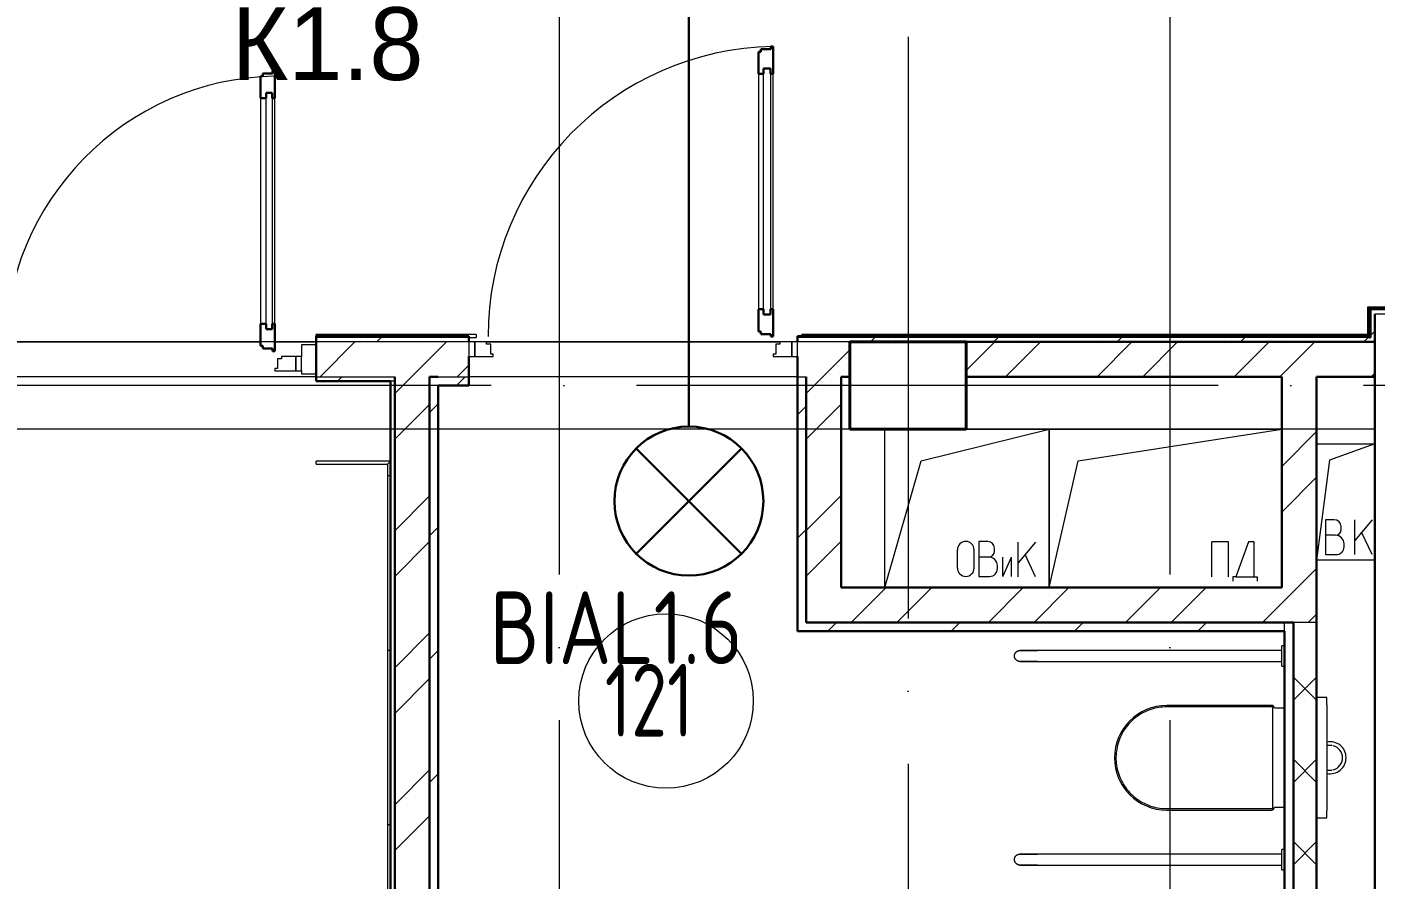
# Model space of a CAD drawing. Header units: millimetres. Extents: x -421858 to 614926, y -468665 to 141641.
# Drawn here: x -19687 to -15052, y -15689 to -12759 of the extents above; entities that cross this region are included whole.
import ezdxf
from ezdxf.enums import TextEntityAlignment as Align

# ---------------------------------------------------------------- set-up
doc = ezdxf.new("R2010")
doc.units = ezdxf.units.MM
doc.set_wipeout_variables(frame=1)
doc.linetypes.add('ADSK_Линия сетки', pattern=[25, 20, -2.5, 0, -2.5])
doc.linetypes.add('ADSK_Сверху', pattern=[450, 300, -150])
for name, color, linetype, lineweight in [('RC-Оповещение_световое', 7, 'Continuous', 30), ('Витраж', 7, 'Continuous', 9), ('Двери', 252, 'Continuous', 9), ('Линии', 252, 'Continuous', 9), ('лс', 5, 'Continuous', 30), ('Марки помещений', 252, 'Continuous', 20), ('Несущие колонны', 252, 'Continuous', 18), ('Обобщенные модели', 252, 'Continuous', 18), ('Ограждение', 252, 'Continuous', 9), ('Оси', 252, 'Continuous', 9), ('Перекрытие', 252, 'Continuous', 18), ('Сантехника', 252, 'Continuous', 9), ('Стены внутренние', 7, 'Continuous', 18), ('Стены наружные', 7, 'Continuous', 18), ('Стены штриховка', 252, 'Continuous', 9)]:
    doc.layers.add(name, color=color, linetype=linetype, lineweight=lineweight)
doc.layers.add('RC-Позиционные_обозначения', color=7, linetype='Continuous')
doc.layers.add('RC-Таблицы', color=7, linetype='Continuous')
doc.layers.add('Двери открывание', color=7, linetype='Continuous', lineweight=9, true_color=0xc0c0c0)
doc.styles.add('GOST Common_3', font='', dxfattribs={"height": 3.5})
doc.styles.add('Mipgost_5', font='', dxfattribs={"height": 250})
doc.styles.add('RubezhCAD', font='', dxfattribs={"oblique": 10})
doc.styles.get("Standard").update_dxf_attribs({"font": ''})
doc.styles.get('GOST Common_3').set_extended_font_data('GOST 2.304 type A')
doc.styles.get('Mipgost_5').set_extended_font_data('Mipgost')
doc.styles.get('RubezhCAD').set_extended_font_data('GOST type A')
doc.styles.get('Standard').set_extended_font_data('GOST type B')
pattern_1 = [(0, (-32121.8, 98), (0, 600), []), (90, (-32121.8, 98), (-600, 4e-14), [])]

# ---------------------------------------------------------------- blocks, each defined once
blk = doc.blocks.new('1 этаж')
at = {"layer": 'Ограждение', "true_color": 0x636466}
h = blk.add_hatch(dxfattribs=at)
h.set_pattern_fill('FP_25', color=251, style=0, pattern_type=2)
h.set_pattern_definition(pattern_1)
h.paths.add_polyline_path([(-15072.8, -13726.7), (-13042.8, -13726.7), (-13042.8, -13721.7), (-15077.8, -13721.7)])
h = blk.add_hatch(dxfattribs=at)
h.set_pattern_fill('FP_25', color=251, style=0, pattern_type=2)
h.set_pattern_definition(pattern_1)
h.paths.add_polyline_path([(-18142.8, -13826.7), (-18142.8, -13816.7), (-18692.8, -13816.7), (-18692.8, -13821.7), (-18167.8, -13821.7), (-18167.8, -13826.7)])
h = blk.add_hatch(dxfattribs=at)
h.set_pattern_fill('FP_25', color=251, style=0, pattern_type=2)
h.set_pattern_definition(pattern_1)
h.paths.add_polyline_path([(-15072.8, -13821.7), (-15077.8, -13816.7), (-17022.8, -13816.7), (-17022.8, -13821.7), (-15074.5, -13821.7)])
h = blk.add_hatch(dxfattribs=at)
h.set_pattern_fill('FP_25', color=251, style=0, pattern_type=2)
h.set_pattern_definition(pattern_1)
h.paths.add_polyline_path([(-18447.8, -17461.7), (-18437.8, -17451.7), (-18437.8, -14251.7), (-18447.8, -14261.7), (-18447.8, -17354.4)])
at = {"color": 251, "lineweight": 18, "true_color": 0x636466}
for p, q in [((-16737.8, -14686.7), (-16737.8, -14141.7)), ((-16612.8, -14250.9), (-16172.8, -14141.7)), ((-16457.8, -14141.7), (-16172.8, -14141.7)), ((-16172.8, -14141.7), (-16172.8, -14686.7)), ((-16172.8, -14686.7), (-16172.8, -14141.7)), ((-16172.8, -14141.7), (-15372.8, -14141.7)), ((-16072.8, -14250.9), (-15372.8, -14141.7)), ((-15252.8, -14191.7), (-15052.8, -14191.7)), ((-15052.8, -14191.7), (-15208.4, -14248.3)), ((-16737.8, -14686.7), (-16612.8, -14250.9)), ((-16172.8, -14686.7), (-16072.8, -14250.9)), ((-15208.4, -14248.3), (-15252.8, -14591.7)), ((-15191.9, -14453.2), (-15221.9, -14453.2)), ((-15221.9, -14453.2), (-15221.9, -14573.2)), ((-15061.9, -14453.2), (-15121.9, -14524.7)), ((-15121.9, -14573.2), (-15121.9, -14453.2)), ((-15188.5, -14506.5), (-15221.9, -14506.5)), ((-15168.5, -14486.5), (-15168.5, -14476.5)), ((-15061.9, -14573.2), (-15097.9, -14496)), ((-16383.7, -14528.1), (-16413.7, -14528.1)), ((-16413.7, -14528.1), (-16413.7, -14648.1)), ((-16360.3, -14561.4), (-16360.3, -14551.4)), ((-16219.5, -14530.1), (-16279.5, -14601.6)), ((-16279.5, -14650.1), (-16279.5, -14530.1)), ((-15556.1, -14529.1), (-15613.5, -14529.1)), ((-15613.5, -14649.1), (-15613.5, -14529.1)), ((-15556.1, -14649.1), (-15556.1, -14529.1)), ((-15487.2, -14529.1), (-15530.9, -14649.1)), ((-15467.6, -14529.1), (-15487.2, -14529.1)), ((-15467.6, -14649.1), (-15467.6, -14529.1)), ((-15158.5, -14546.5), (-15158.5, -14536.5)), ((-16487.9, -14619.4), (-16487.9, -14556.7)), ((-16430.5, -14619.4), (-16430.5, -14556.7)), ((-16380.3, -14581.4), (-16413.7, -14581.4)), ((-16331.2, -14648.1), (-16302.5, -14581.4)), ((-16331.2, -14648.1), (-16331.2, -14581.4)), ((-16302.5, -14648.1), (-16302.5, -14581.4)), ((-16219.5, -14650.1), (-16255.5, -14573)), ((-15052.8, -14591.7), (-15252.8, -14591.7)), ((-15221.9, -14573.2), (-15185.2, -14573.2)), ((-16350.3, -14621.4), (-16350.3, -14611.4)), ((-16413.7, -14648.1), (-16377, -14648.1)), ((-15540.9, -14649.1), (-15540.9, -14664.1)), ((-15530.9, -14649.1), (-15540.9, -14649.1)), ((-15530.9, -14649.1), (-15467.6, -14649.1)), ((-15467.6, -14649.1), (-15457.6, -14649.1)), ((-15457.6, -14649.1), (-15457.6, -14664.1))]:
    blk.add_line(p, q, dxfattribs=at)
for centre, radius, start, end in [((-15191.9, -14476.5), 23.3, 0, 90), ((-15188.5, -14486.5), 20, 270, 0), ((-15188.5, -14536.5), 30, 0, 90), ((-16459.2, -14556.7), 28.7, 0, 180), ((-16383.7, -14551.4), 23.3, 0, 90), ((-15185.2, -14546.5), 26.7, 270, 0), ((-16380.3, -14561.4), 20, 270, 0), ((-16380.3, -14611.4), 30, 0, 90), ((-16459.2, -14619.4), 28.7, 180, 0), ((-16377, -14621.4), 26.7, 270, 0)]:
    blk.add_arc(centre, radius, start, end, dxfattribs=at)
at = {"layer": 'Витраж', "color": 251, "lineweight": 18, "true_color": 0x636466}
for p, q in [((-18692.8, -13851.7), (-18742.8, -13851.7)), ((-18742.8, -13851.7), (-18742.8, -13891.7)), ((-18692.8, -13951.7), (-18692.8, -13851.7)), ((-18742.8, -13941.7), (-18742.8, -13951.7)), ((-18742.8, -13951.7), (-18692.8, -13951.7))]:
    blk.add_line(p, q, dxfattribs=at)
at = {"layer": 'Двери', "color": 251, "lineweight": 30, "true_color": 0x636466}
for p, q in [((-17129.8, -12834.7), (-17163.8, -12834.7)), ((-17163.8, -12834.7), (-17163.8, -12843.7)), ((-17121.8, -12825.7), (-17129.8, -12825.7)), ((-17129.8, -12825.7), (-17129.8, -12834.7)), ((-17121.8, -12919.7), (-17121.8, -12825.7)), ((-17163.8, -12843.7), (-17171.8, -12843.7)), ((-17171.8, -12843.7), (-17171.8, -12919.7)), ((-18876.8, -12927.7), (-18884.8, -12927.7)), ((-18884.8, -12927.7), (-18884.8, -13003.7)), ((-18842.8, -12918.7), (-18876.8, -12918.7)), ((-18876.8, -12918.7), (-18876.8, -12927.7)), ((-18834.8, -12909.7), (-18842.8, -12909.7)), ((-18842.8, -12909.7), (-18842.8, -12918.7)), ((-18834.8, -13003.7), (-18834.8, -12909.7)), ((-17171.8, -12919.7), (-17154.8, -12919.7)), ((-17154.8, -12919.7), (-17154.8, -12901.7)), ((-17154.8, -12901.7), (-17130.8, -12901.7)), ((-17130.8, -12901.7), (-17130.8, -12919.7)), ((-17130.8, -12919.7), (-17121.8, -12919.7)), ((-18884.8, -13003.7), (-18864.8, -13003.7)), ((-18864.8, -13003.7), (-18864.8, -12985.7)), ((-18864.8, -12985.7), (-18843.8, -12985.7)), ((-18843.8, -12985.7), (-18843.8, -13003.7)), ((-18843.8, -13003.7), (-18834.8, -13003.7)), ((-17171.8, -13729.7), (-17171.8, -13805.7)), ((-17171.8, -13729.7), (-17154.8, -13729.7)), ((-17154.8, -13729.7), (-17154.8, -13747.7)), ((-17154.8, -13747.7), (-17130.8, -13747.7)), ((-17130.8, -13729.7), (-17121.8, -13729.7)), ((-17130.8, -13747.7), (-17130.8, -13729.7)), ((-17121.8, -13823.7), (-17121.8, -13729.7)), ((-18884.8, -13779.7), (-18884.8, -13855.7)), ((-18884.8, -13779.7), (-18864.8, -13779.7)), ((-18864.8, -13779.7), (-18864.8, -13797.7)), ((-18864.8, -13797.7), (-18843.8, -13797.7)), ((-18843.8, -13779.7), (-18834.8, -13779.7)), ((-18843.8, -13797.7), (-18843.8, -13779.7)), ((-18834.8, -13873.7), (-18834.8, -13779.7)), ((-17171.8, -13805.7), (-17163.8, -13805.7)), ((-17163.8, -13805.7), (-17163.8, -13814.7)), ((-18884.8, -13855.7), (-18876.8, -13855.7)), ((-18876.8, -13855.7), (-18876.8, -13864.7)), ((-17163.8, -13814.7), (-17129.8, -13814.7)), ((-17129.8, -13814.7), (-17129.8, -13823.7)), ((-17129.8, -13823.7), (-17121.8, -13823.7)), ((-18876.8, -13864.7), (-18842.8, -13864.7)), ((-18842.8, -13864.7), (-18842.8, -13873.7)), ((-18842.8, -13873.7), (-18834.8, -13873.7))]:
    blk.add_line(p, q, dxfattribs=at)
at = {"layer": 'Двери', "color": 251, "true_color": 0x636466}
for p, q in [((-17171.8, -12919.7), (-17171.8, -13729.7)), ((-17154.8, -13747.7), (-17154.8, -12901.7)), ((-17154.8, -12901.7), (-17130.8, -12901.7)), ((-17130.8, -12901.7), (-17130.8, -13747.7)), ((-17121.8, -13729.7), (-17121.8, -12919.7)), ((-18884.8, -13003.7), (-18884.8, -13779.7)), ((-18864.8, -13797.7), (-18864.8, -12985.7)), ((-18864.8, -12985.7), (-18843.8, -12985.7)), ((-18843.8, -12985.7), (-18843.8, -13797.7)), ((-18834.8, -13779.7), (-18834.8, -13003.7)), ((-17130.8, -13747.7), (-17154.8, -13747.7)), ((-18843.8, -13797.7), (-18864.8, -13797.7)), ((-18167.8, -13841.7), (-18167.8, -13891.7)), ((-18147.8, -13841.7), (-18167.8, -13841.7)), ((-18147.8, -13891.7), (-18147.8, -13841.7)), ((-18106.8, -13841.7), (-18147.8, -13841.7)), ((-18147.8, -13841.7), (-18147.8, -13891.7)), ((-18106.8, -13849.7), (-18106.8, -13841.7)), ((-18092.8, -13849.7), (-18106.8, -13849.7)), ((-18092.8, -13883.7), (-18092.8, -13849.7)), ((-17098.8, -13849.7), (-17112.8, -13849.7)), ((-17112.8, -13849.7), (-17112.8, -13883.7)), ((-17098.8, -13841.7), (-17098.8, -13849.7)), ((-17057.8, -13841.7), (-17098.8, -13841.7)), ((-17037.8, -13841.7), (-17057.8, -13841.7)), ((-17057.8, -13841.7), (-17057.8, -13891.7)), ((-17057.8, -13891.7), (-17057.8, -13841.7)), ((-17037.8, -13891.7), (-17037.8, -13841.7)), ((-18811.8, -13899.7), (-18825.8, -13899.7)), ((-18825.8, -13899.7), (-18825.8, -13933.7)), ((-18811.8, -13891.7), (-18811.8, -13899.7)), ((-18762.8, -13891.7), (-18811.8, -13891.7)), ((-18742.8, -13891.7), (-18762.8, -13891.7)), ((-18762.8, -13891.7), (-18762.8, -13941.7)), ((-18762.8, -13941.7), (-18762.8, -13891.7)), ((-18742.8, -13941.7), (-18742.8, -13891.7)), ((-18167.8, -13891.7), (-18147.8, -13891.7)), ((-18147.8, -13891.7), (-18083.8, -13891.7)), ((-18083.8, -13883.7), (-18092.8, -13883.7)), ((-18083.8, -13891.7), (-18083.8, -13883.7)), ((-17112.8, -13883.7), (-17121.8, -13883.7)), ((-17121.8, -13883.7), (-17121.8, -13891.7)), ((-17121.8, -13891.7), (-17057.8, -13891.7)), ((-17057.8, -13891.7), (-17037.8, -13891.7)), ((-18825.8, -13933.7), (-18834.8, -13933.7)), ((-18834.8, -13933.7), (-18834.8, -13941.7)), ((-18834.8, -13941.7), (-18762.8, -13941.7)), ((-18762.8, -13941.7), (-18742.8, -13941.7))]:
    blk.add_line(p, q, dxfattribs=at)
at = {"layer": 'Двери открывание', "color": 251, "true_color": 0x636466}
for centre, radius, start in [((-17103.8, -13823.7), 998, 91.0334), ((-18816.8, -13873.7), 946, 91.0903)]:
    blk.add_arc(centre, radius, start, 180, dxfattribs=at)
at = {"layer": 'Линии', "color": 251, "linetype": 'ADSK_Сверху', "ltscale": 100, "true_color": 0x636466}
for p, q in [((-15052.8, -13841.7), (-48262.8, -13841.7)), ((-15052.8, -14141.7), (-48262.8, -14141.7))]:
    blk.add_line(p, q, dxfattribs=at)
at = {"layer": 'Марки помещений', "color": 251, "true_color": 0x636466}
blk.add_circle((-17489.8, -15076.5), 300, dxfattribs=at)
at = {"layer": 'Несущие колонны', "color": 251, "lineweight": 40, "true_color": 0x636466}
for p, q in [((-16857.8, -13841.7), (-16457.8, -13841.7)), ((-16857.8, -14141.7), (-16857.8, -13841.7)), ((-16457.8, -13841.7), (-16857.8, -13841.7)), ((-16457.8, -13841.7), (-16457.8, -14141.7)), ((-16457.8, -14141.7), (-16457.8, -13841.7)), ((-16857.8, -13961.7), (-16857.8, -14141.7)), ((-16457.8, -14141.7), (-16857.8, -14141.7)), ((-16857.8, -14141.7), (-16457.8, -14141.7))]:
    blk.add_line(p, q, dxfattribs=at)
at = {"layer": 'Несущие колонны', "color": 251, "true_color": 0x636466}
blk.add_line((-16857.8, -13841.7), (-16857.8, -13961.7), dxfattribs=at)
at = {"layer": 'Обобщенные модели', "color": 251, "true_color": 0x636466}
for p, q in [((-15372.8, -14902.7), (-16212.8, -14902.7)), ((-15372.8, -14956.7), (-15372.8, -14886.7)), ((-15362.8, -14886.7), (-15372.8, -14886.7)), ((-16212.8, -14940.7), (-15372.8, -14940.7)), ((-15372.8, -14956.7), (-15362.8, -14956.7)), ((-15372.8, -15602.7), (-16212.8, -15602.7)), ((-15372.8, -15656.7), (-15372.8, -15586.7)), ((-15362.8, -15586.7), (-15372.8, -15586.7)), ((-16212.8, -15640.7), (-15372.8, -15640.7)), ((-15372.8, -15656.7), (-15362.8, -15656.7))]:
    blk.add_line(p, q, dxfattribs=at)
at = {"layer": 'Обобщенные модели', "color": 251, "true_color": 0x636466, "flags": 128}
for points in [[(-16291.8, -14921.7), (-16291.8, -14921), (-16291.7, -14920.2), (-16291.7, -14919.5), (-16291.6, -14918.7), (-16291.4, -14918), (-16291.3, -14917.2), (-16291.1, -14916.5), (-16290.8, -14915.8), (-16290.6, -14915), (-16290.3, -14914.3), (-16290, -14913.6), (-16289.7, -14913), (-16289.3, -14912.3), (-16288.9, -14911.6), (-16288.5, -14911), (-16288, -14910.4), (-16287.6, -14909.8), (-16287.1, -14909.2), (-16286.6, -14908.6), (-16286, -14908.1), (-16285.5, -14907.6), (-16284.9, -14907.1), (-16284.3, -14906.6), (-16283.7, -14906.2), (-16283.1, -14905.7), (-16282.4, -14905.3), (-16281.8, -14905), (-16281.1, -14904.6), (-16280.4, -14904.3), (-16279.7, -14904), (-16279, -14903.8), (-16278.2, -14903.5), (-16277.5, -14903.3), (-16276.8, -14903.2), (-16276, -14903), (-16275.3, -14902.9), (-16274.5, -14902.8), (-16273.8, -14902.8), (-16273, -14902.7), (-16272.8, -14902.7)], [(-16272.8, -14940.7), (-16273.6, -14940.7), (-16274.3, -14940.7), (-16275.1, -14940.6), (-16275.8, -14940.5), (-16276.6, -14940.4), (-16277.3, -14940.2), (-16278.1, -14940), (-16278.8, -14939.8), (-16279.5, -14939.5), (-16280.2, -14939.2), (-16280.9, -14938.9), (-16281.6, -14938.6), (-16282.2, -14938.2), (-16282.9, -14937.8), (-16283.5, -14937.4), (-16284.1, -14937), (-16284.7, -14936.5), (-16285.3, -14936), (-16285.9, -14935.5), (-16286.4, -14935), (-16286.9, -14934.4), (-16287.4, -14933.8), (-16287.9, -14933.2), (-16288.4, -14932.6), (-16288.8, -14932), (-16289.2, -14931.3), (-16289.6, -14930.7), (-16289.9, -14930), (-16290.2, -14929.3), (-16290.5, -14928.6), (-16290.8, -14927.9), (-16291, -14927.2), (-16291.2, -14926.4), (-16291.4, -14925.7), (-16291.5, -14925), (-16291.6, -14924.2), (-16291.7, -14923.5), (-16291.8, -14922.7), (-16291.8, -14921.9), (-16291.8, -14921.7)], [(-16212.8, -14902.7), (-16215.2, -14902.7), (-16217.6, -14902.7), (-16220, -14902.7), (-16222.4, -14902.7), (-16224.7, -14902.7), (-16227.1, -14902.7), (-16229.4, -14902.7), (-16231.7, -14902.7), (-16233.9, -14902.7), (-16236.2, -14902.7), (-16238.4, -14902.7), (-16240.5, -14902.7), (-16242.6, -14902.7), (-16244.7, -14902.7), (-16246.7, -14902.7), (-16248.6, -14902.7), (-16250.5, -14902.7), (-16252.4, -14902.7), (-16254.1, -14902.7), (-16255.8, -14902.7), (-16257.5, -14902.7), (-16259, -14902.7), (-16260.5, -14902.7), (-16262, -14902.7), (-16263.3, -14902.7), (-16264.5, -14902.7), (-16265.7, -14902.7), (-16266.8, -14902.7), (-16267.8, -14902.7), (-16268.7, -14902.7), (-16269.5, -14902.7), (-16270.3, -14902.7), (-16270.9, -14902.7), (-16271.5, -14902.7), (-16271.9, -14902.7), (-16272.3, -14902.7), (-16272.6, -14902.7), (-16272.7, -14902.7), (-16272.8, -14902.7), (-16272.8, -14902.7)], [(-16272.8, -14902.7), (-16272.8, -14902.7), (-16272.6, -14902.7), (-16272.4, -14902.7), (-16272, -14902.7), (-16271.6, -14902.7), (-16271.1, -14902.7), (-16270.5, -14902.7), (-16269.8, -14902.7), (-16269, -14902.7), (-16268.1, -14902.7), (-16267.1, -14902.7), (-16266, -14902.7), (-16264.9, -14902.7), (-16263.6, -14902.7), (-16262.3, -14902.7), (-16260.9, -14902.7), (-16259.5, -14902.7), (-16257.9, -14902.7), (-16256.3, -14902.7), (-16254.6, -14902.7), (-16252.8, -14902.7), (-16251, -14902.7), (-16249.2, -14902.7), (-16247.2, -14902.7), (-16245.2, -14902.7), (-16243.2, -14902.7), (-16241.1, -14902.7), (-16238.9, -14902.7), (-16236.8, -14902.7), (-16234.5, -14902.7), (-16232.3, -14902.7), (-16230, -14902.7), (-16227.7, -14902.7), (-16225.4, -14902.7), (-16223, -14902.7), (-16220.6, -14902.7), (-16218.2, -14902.7), (-16215.8, -14902.7), (-16213.4, -14902.7), (-16212.8, -14902.7)], [(-16212.8, -14940.7), (-16215.2, -14940.7), (-16217.6, -14940.7), (-16220, -14940.7), (-16222.4, -14940.7), (-16224.7, -14940.7), (-16227.1, -14940.7), (-16229.4, -14940.7), (-16231.7, -14940.7), (-16233.9, -14940.7), (-16236.2, -14940.7), (-16238.4, -14940.7), (-16240.5, -14940.7), (-16242.6, -14940.7), (-16244.7, -14940.7), (-16246.7, -14940.7), (-16248.6, -14940.7), (-16250.5, -14940.7), (-16252.4, -14940.7), (-16254.1, -14940.7), (-16255.8, -14940.7), (-16257.5, -14940.7), (-16259, -14940.7), (-16260.5, -14940.7), (-16262, -14940.7), (-16263.3, -14940.7), (-16264.5, -14940.7), (-16265.7, -14940.7), (-16266.8, -14940.7), (-16267.8, -14940.7), (-16268.7, -14940.7), (-16269.5, -14940.7), (-16270.3, -14940.7), (-16270.9, -14940.7), (-16271.5, -14940.7), (-16271.9, -14940.7), (-16272.3, -14940.7), (-16272.6, -14940.7), (-16272.7, -14940.7), (-16272.8, -14940.7), (-16272.8, -14940.7)], [(-16272.8, -14940.7), (-16272.8, -14940.7), (-16272.6, -14940.7), (-16272.4, -14940.7), (-16272, -14940.7), (-16271.6, -14940.7), (-16271.1, -14940.7), (-16270.5, -14940.7), (-16269.8, -14940.7), (-16269, -14940.7), (-16268.1, -14940.7), (-16267.1, -14940.7), (-16266, -14940.7), (-16264.9, -14940.7), (-16263.6, -14940.7), (-16262.3, -14940.7), (-16260.9, -14940.7), (-16259.5, -14940.7), (-16257.9, -14940.7), (-16256.3, -14940.7), (-16254.6, -14940.7), (-16252.8, -14940.7), (-16251, -14940.7), (-16249.2, -14940.7), (-16247.2, -14940.7), (-16245.2, -14940.7), (-16243.2, -14940.7), (-16241.1, -14940.7), (-16238.9, -14940.7), (-16236.8, -14940.7), (-16234.5, -14940.7), (-16232.3, -14940.7), (-16230, -14940.7), (-16227.7, -14940.7), (-16225.4, -14940.7), (-16223, -14940.7), (-16220.6, -14940.7), (-16218.2, -14940.7), (-16215.8, -14940.7), (-16213.4, -14940.7), (-16212.8, -14940.7)], [(-16291.8, -15621.7), (-16291.8, -15621), (-16291.7, -15620.2), (-16291.7, -15619.5), (-16291.6, -15618.7), (-16291.4, -15618), (-16291.3, -15617.2), (-16291.1, -15616.5), (-16290.8, -15615.8), (-16290.6, -15615), (-16290.3, -15614.3), (-16290, -15613.6), (-16289.7, -15613), (-16289.3, -15612.3), (-16288.9, -15611.6), (-16288.5, -15611), (-16288, -15610.4), (-16287.6, -15609.8), (-16287.1, -15609.2), (-16286.6, -15608.6), (-16286, -15608.1), (-16285.5, -15607.6), (-16284.9, -15607.1), (-16284.3, -15606.6), (-16283.7, -15606.2), (-16283.1, -15605.7), (-16282.4, -15605.3), (-16281.8, -15605), (-16281.1, -15604.6), (-16280.4, -15604.3), (-16279.7, -15604), (-16279, -15603.8), (-16278.2, -15603.5), (-16277.5, -15603.3), (-16276.8, -15603.2), (-16276, -15603), (-16275.3, -15602.9), (-16274.5, -15602.8), (-16273.8, -15602.8), (-16273, -15602.7), (-16272.8, -15602.7)], [(-16212.8, -15602.7), (-16215.2, -15602.7), (-16217.6, -15602.7), (-16220, -15602.7), (-16222.4, -15602.7), (-16224.7, -15602.7), (-16227.1, -15602.7), (-16229.4, -15602.7), (-16231.7, -15602.7), (-16233.9, -15602.7), (-16236.2, -15602.7), (-16238.4, -15602.7), (-16240.5, -15602.7), (-16242.6, -15602.7), (-16244.7, -15602.7), (-16246.7, -15602.7), (-16248.6, -15602.7), (-16250.5, -15602.7), (-16252.4, -15602.7), (-16254.1, -15602.7), (-16255.8, -15602.7), (-16257.5, -15602.7), (-16259, -15602.7), (-16260.5, -15602.7), (-16262, -15602.7), (-16263.3, -15602.7), (-16264.5, -15602.7), (-16265.7, -15602.7), (-16266.8, -15602.7), (-16267.8, -15602.7), (-16268.7, -15602.7), (-16269.5, -15602.7), (-16270.3, -15602.7), (-16270.9, -15602.7), (-16271.5, -15602.7), (-16271.9, -15602.7), (-16272.3, -15602.7), (-16272.6, -15602.7), (-16272.7, -15602.7), (-16272.8, -15602.7), (-16272.8, -15602.7)], [(-16272.8, -15602.7), (-16272.8, -15602.7), (-16272.6, -15602.7), (-16272.4, -15602.7), (-16272, -15602.7), (-16271.6, -15602.7), (-16271.1, -15602.7), (-16270.5, -15602.7), (-16269.8, -15602.7), (-16269, -15602.7), (-16268.1, -15602.7), (-16267.1, -15602.7), (-16266, -15602.7), (-16264.9, -15602.7), (-16263.6, -15602.7), (-16262.3, -15602.7), (-16260.9, -15602.7), (-16259.5, -15602.7), (-16257.9, -15602.7), (-16256.3, -15602.7), (-16254.6, -15602.7), (-16252.8, -15602.7), (-16251, -15602.7), (-16249.2, -15602.7), (-16247.2, -15602.7), (-16245.2, -15602.7), (-16243.2, -15602.7), (-16241.1, -15602.7), (-16238.9, -15602.7), (-16236.8, -15602.7), (-16234.5, -15602.7), (-16232.3, -15602.7), (-16230, -15602.7), (-16227.7, -15602.7), (-16225.4, -15602.7), (-16223, -15602.7), (-16220.6, -15602.7), (-16218.2, -15602.7), (-16215.8, -15602.7), (-16213.4, -15602.7), (-16212.8, -15602.7)], [(-16272.8, -15640.7), (-16273.6, -15640.7), (-16274.3, -15640.7), (-16275.1, -15640.6), (-16275.8, -15640.5), (-16276.6, -15640.4), (-16277.3, -15640.2), (-16278.1, -15640), (-16278.8, -15639.8), (-16279.5, -15639.5), (-16280.2, -15639.2), (-16280.9, -15638.9), (-16281.6, -15638.6), (-16282.2, -15638.2), (-16282.9, -15637.8), (-16283.5, -15637.4), (-16284.1, -15637), (-16284.7, -15636.5), (-16285.3, -15636), (-16285.9, -15635.5), (-16286.4, -15635), (-16286.9, -15634.4), (-16287.4, -15633.8), (-16287.9, -15633.2), (-16288.4, -15632.6), (-16288.8, -15632), (-16289.2, -15631.3), (-16289.6, -15630.7), (-16289.9, -15630), (-16290.2, -15629.3), (-16290.5, -15628.6), (-16290.8, -15627.9), (-16291, -15627.2), (-16291.2, -15626.4), (-16291.4, -15625.7), (-16291.5, -15625), (-16291.6, -15624.2), (-16291.7, -15623.5), (-16291.8, -15622.7), (-16291.8, -15621.9), (-16291.8, -15621.7)], [(-16212.8, -15640.7), (-16215.2, -15640.7), (-16217.6, -15640.7), (-16220, -15640.7), (-16222.4, -15640.7), (-16224.7, -15640.7), (-16227.1, -15640.7), (-16229.4, -15640.7), (-16231.7, -15640.7), (-16233.9, -15640.7), (-16236.2, -15640.7), (-16238.4, -15640.7), (-16240.5, -15640.7), (-16242.6, -15640.7), (-16244.7, -15640.7), (-16246.7, -15640.7), (-16248.6, -15640.7), (-16250.5, -15640.7), (-16252.4, -15640.7), (-16254.1, -15640.7), (-16255.8, -15640.7), (-16257.5, -15640.7), (-16259, -15640.7), (-16260.5, -15640.7), (-16262, -15640.7), (-16263.3, -15640.7), (-16264.5, -15640.7), (-16265.7, -15640.7), (-16266.8, -15640.7), (-16267.8, -15640.7), (-16268.7, -15640.7), (-16269.5, -15640.7), (-16270.3, -15640.7), (-16270.9, -15640.7), (-16271.5, -15640.7), (-16271.9, -15640.7), (-16272.3, -15640.7), (-16272.6, -15640.7), (-16272.7, -15640.7), (-16272.8, -15640.7), (-16272.8, -15640.7)], [(-16272.8, -15640.7), (-16272.8, -15640.7), (-16272.6, -15640.7), (-16272.4, -15640.7), (-16272, -15640.7), (-16271.6, -15640.7), (-16271.1, -15640.7), (-16270.5, -15640.7), (-16269.8, -15640.7), (-16269, -15640.7), (-16268.1, -15640.7), (-16267.1, -15640.7), (-16266, -15640.7), (-16264.9, -15640.7), (-16263.6, -15640.7), (-16262.3, -15640.7), (-16260.9, -15640.7), (-16259.5, -15640.7), (-16257.9, -15640.7), (-16256.3, -15640.7), (-16254.6, -15640.7), (-16252.8, -15640.7), (-16251, -15640.7), (-16249.2, -15640.7), (-16247.2, -15640.7), (-16245.2, -15640.7), (-16243.2, -15640.7), (-16241.1, -15640.7), (-16238.9, -15640.7), (-16236.8, -15640.7), (-16234.5, -15640.7), (-16232.3, -15640.7), (-16230, -15640.7), (-16227.7, -15640.7), (-16225.4, -15640.7), (-16223, -15640.7), (-16220.6, -15640.7), (-16218.2, -15640.7), (-16215.8, -15640.7), (-16213.4, -15640.7), (-16212.8, -15640.7)]]:
    blk.add_lwpolyline(points, dxfattribs=at)
at = {"layer": 'Ограждение', "color": 251, "true_color": 0x636466}
for p, q in [((-13042.8, -13721.7), (-15077.8, -13721.7)), ((-15077.8, -13721.7), (-15072.8, -13726.7)), ((-15077.8, -13721.7), (-15077.8, -13816.7)), ((-18692.8, -13821.7), (-18692.8, -13816.7)), ((-18142.8, -13816.7), (-18692.8, -13816.7)), ((-18167.8, -13826.7), (-18142.8, -13826.7)), ((-18142.8, -13816.7), (-18142.8, -13826.7)), ((-17022.8, -13821.7), (-17022.8, -13816.7)), ((-15077.8, -13816.7), (-17022.8, -13816.7)), ((-15077.8, -13816.7), (-15072.8, -13821.7)), ((-18692.8, -14261.7), (-18692.8, -14251.7)), ((-18437.8, -14251.7), (-18692.8, -14251.7)), ((-18692.8, -14261.7), (-18447.8, -14261.7)), ((-18437.8, -14251.7), (-18447.8, -14261.7)), ((-18447.8, -14261.7), (-18447.8, -17461.7))]:
    blk.add_line(p, q, dxfattribs=at)
at = {"layer": 'Оси', "color": 251, "linetype": 'ADSK_Линия сетки', "ltscale": 100, "true_color": 0x636466}
for p, q in [((-16657.8, 32208.9), (-16657.8, -33767.9)), ((-17857.8, -2641.7), (-17857.8, -33767.9)), ((-15757.8, -2641.7), (-15757.8, -32497.9)), ((4409.5, -13991.7), (-72530.1, -13991.7))]:
    blk.add_line(p, q, dxfattribs=at)
at = {"layer": 'Перекрытие', "color": 251, "ltscale": 100, "true_color": 0x636466}
for p, q in [((-15252.8, -14191.7), (-15052.8, -14191.7)), ((-15052.8, -14591.7), (-15252.8, -14591.7))]:
    blk.add_line(p, q, dxfattribs=at)
at = {"layer": 'Сантехника', "color": 251, "lineweight": 9, "true_color": 0x636466}
for p, q in [((-15217.8, -15065), (-15252.8, -15065)), ((-15217.8, -15090), (-15217.8, -15065)), ((-15217.8, -15090), (-15217.8, -15453.5)), ((-15252.8, -15478.5), (-15217.8, -15478.5)), ((-15217.8, -15478.5), (-15217.8, -15453.5))]:
    blk.add_line(p, q, dxfattribs=at)
at = {"layer": 'Сантехника', "color": 251, "true_color": 0x636466}
for p, q in [((-15407.8, -15091.7), (-15767.8, -15091.7)), ((-15407.8, -15096.7), (-15767.8, -15096.7)), ((-15402.8, -15441.7), (-15402.8, -15101.7)), ((-15362.8, -15101.7), (-15397.8, -15101.7)), ((-15767.8, -15446.7), (-15407.8, -15446.7)), ((-15767.8, -15451.7), (-15407.8, -15451.7)), ((-15397.8, -15441.7), (-15362.8, -15441.7))]:
    blk.add_line(p, q, dxfattribs=at)
at = {"layer": 'Сантехника', "color": 251, "true_color": 0x636466, "flags": 128}
for points in [[(-15767.8, -15096.7), (-15774.8, -15096.9), (-15781.8, -15097.3), (-15788.8, -15098), (-15795.7, -15099), (-15802.6, -15100.2), (-15809.4, -15101.7), (-15816.2, -15103.5), (-15822.9, -15105.6), (-15829.4, -15107.9), (-15835.9, -15110.5), (-15842.3, -15113.4), (-15848.6, -15116.5), (-15854.8, -15119.9), (-15860.8, -15123.5), (-15866.6, -15127.3), (-15872.3, -15131.4), (-15877.8, -15135.7), (-15883.2, -15140.2), (-15888.4, -15144.9), (-15893.3, -15149.8), (-15898.1, -15154.9), (-15902.7, -15160.2), (-15907, -15165.7), (-15911.2, -15171.4), (-15915.1, -15177.2), (-15918.7, -15183.1), (-15922.1, -15189.2), (-15925.3, -15195.5), (-15928.2, -15201.8), (-15930.9, -15208.3), (-15933.3, -15214.9), (-15935.5, -15221.6), (-15937.3, -15228.3), (-15938.9, -15235.1), (-15940.3, -15242), (-15941.3, -15248.9), (-15942.1, -15255.9), (-15942.6, -15262.8), (-15942.8, -15269.8), (-15942.7, -15276.8), (-15942.4, -15283.8), (-15941.8, -15290.8), (-15940.9, -15297.7), (-15939.7, -15304.6), (-15938.2, -15311.5), (-15936.5, -15318.3), (-15934.5, -15325), (-15932.2, -15331.6), (-15929.7, -15338.1), (-15926.9, -15344.6), (-15923.9, -15350.9), (-15920.6, -15357), (-15917.1, -15363.1), (-15913.3, -15369), (-15909.3, -15374.7), (-15905.1, -15380.3), (-15900.6, -15385.7), (-15895.9, -15390.9), (-15891.1, -15395.9), (-15886, -15400.8), (-15880.8, -15405.4), (-15875.3, -15409.8), (-15869.7, -15414), (-15863.9, -15418), (-15858, -15421.7), (-15851.9, -15425.2), (-15845.7, -15428.4), (-15839.4, -15431.4), (-15833, -15434.1), (-15826.4, -15436.6), (-15819.8, -15438.8), (-15813.1, -15440.8), (-15806.3, -15442.5), (-15799.4, -15443.9), (-15792.5, -15445), (-15785.5, -15445.8), (-15778.6, -15446.4), (-15771.6, -15446.7), (-15767.8, -15446.7)], [(-15402.8, -15101.7), (-15402.8, -15101.5), (-15402.8, -15101.3), (-15402.8, -15101.1), (-15402.9, -15100.9), (-15402.9, -15100.7), (-15402.9, -15100.5), (-15403, -15100.3), (-15403.1, -15100.2), (-15403.1, -15100), (-15403.2, -15099.8), (-15403.3, -15099.6), (-15403.4, -15099.4), (-15403.5, -15099.2), (-15403.6, -15099.1), (-15403.7, -15098.9), (-15403.8, -15098.7), (-15403.9, -15098.6), (-15404, -15098.4), (-15404.2, -15098.3), (-15404.3, -15098.1), (-15404.5, -15098), (-15404.6, -15097.9), (-15404.8, -15097.8), (-15404.9, -15097.6), (-15405.1, -15097.5), (-15405.3, -15097.4), (-15405.4, -15097.3), (-15405.6, -15097.2), (-15405.8, -15097.1), (-15406, -15097.1), (-15406.2, -15097), (-15406.4, -15096.9), (-15406.6, -15096.9), (-15406.8, -15096.8), (-15407, -15096.8), (-15407.1, -15096.8), (-15407.3, -15096.8), (-15407.5, -15096.7), (-15407.7, -15096.7), (-15407.8, -15096.7)], [(-15407.8, -15446.7), (-15407.6, -15446.7), (-15407.4, -15446.7), (-15407.2, -15446.7), (-15407, -15446.7), (-15406.8, -15446.6), (-15406.6, -15446.6), (-15406.4, -15446.5), (-15406.2, -15446.5), (-15406, -15446.4), (-15405.9, -15446.3), (-15405.7, -15446.3), (-15405.5, -15446.2), (-15405.3, -15446.1), (-15405.1, -15446), (-15405, -15445.9), (-15404.8, -15445.7), (-15404.7, -15445.6), (-15404.5, -15445.5), (-15404.4, -15445.4), (-15404.2, -15445.2), (-15404.1, -15445.1), (-15403.9, -15444.9), (-15403.8, -15444.8), (-15403.7, -15444.6), (-15403.6, -15444.4), (-15403.5, -15444.3), (-15403.4, -15444.1), (-15403.3, -15443.9), (-15403.2, -15443.7), (-15403.1, -15443.5), (-15403.1, -15443.4), (-15403, -15443.2), (-15403, -15443), (-15402.9, -15442.8), (-15402.9, -15442.6), (-15402.8, -15442.4), (-15402.8, -15442.2), (-15402.8, -15442), (-15402.8, -15441.8), (-15402.8, -15441.7)]]:
    blk.add_lwpolyline(points, dxfattribs=at)
at = {"layer": 'Сантехника', "color": 251, "lineweight": 9, "true_color": 0x636466, "flags": 128}
for points in [[(-15206.4, -15229), (-15206.4, -15229), (-15206.5, -15229), (-15206.7, -15229), (-15206.9, -15229), (-15207.3, -15229), (-15207.6, -15229), (-15208.1, -15229), (-15208.6, -15229), (-15209.2, -15229), (-15209.9, -15229), (-15210.6, -15229), (-15211.4, -15229), (-15212.3, -15229), (-15213.2, -15229), (-15214.2, -15229), (-15215.3, -15229), (-15216.4, -15229), (-15217.5, -15229)], [(-15216.7, -15314.4), (-15215.6, -15314.4), (-15214.5, -15314.4), (-15213.5, -15314.4), (-15212.5, -15314.4), (-15211.7, -15314.4), (-15210.8, -15314.4), (-15210.1, -15314.4), (-15209.4, -15314.4), (-15208.8, -15314.4), (-15208.2, -15314.4), (-15207.8, -15314.4), (-15207.4, -15314.4), (-15207, -15314.4), (-15206.7, -15314.4), (-15206.5, -15314.4), (-15206.4, -15314.4), (-15206.4, -15314.4), (-15206.4, -15314.4)]]:
    blk.add_lwpolyline(points, dxfattribs=at)
at = {"layer": 'Сантехника', "color": 251, "true_color": 0x636466}
for centre, radius, start, end in [((-15767.8, -15271.7), 180, 90, 270), ((-15767.8, -15271.7), 175, 90, 90.9078), ((-15767.8, -15271.7), 175, 90, 90.9078), ((-15407.8, -15101.7), 10, 0, 90), ((-15407.8, -15101.7), 5, 60, 90), ((-15407.8, -15101.7), 5, 60, 90), ((-15407.8, -15101.7), 5, 60, 75), ((-15407.8, -15101.7), 5, 0, 30), ((-15407.8, -15101.7), 5, 0, 30), ((-15407.8, -15101.7), 5, 0, 30), ((-15767.8, -15271.7), 175, 269.0922, 270), ((-15767.8, -15271.7), 175, 269.0922, 270), ((-15407.8, -15441.7), 10, 270, 0), ((-15407.8, -15441.7), 5, 270, 300), ((-15407.8, -15441.7), 5, 270, 300), ((-15407.8, -15441.7), 5, 285, 300), ((-15407.8, -15441.7), 5, 330, 0), ((-15407.8, -15441.7), 5, 330, 0), ((-15407.8, -15441.7), 5, 330, 0)]:
    blk.add_arc(centre, radius, start, end, dxfattribs=at)
at = {"layer": 'Сантехника', "color": 251, "lineweight": 9, "true_color": 0x636466}
for radius, start, end in [(55, 0, 102.0258), (42.7, 92.2417, 94.1976), (42.7, 87.9172, 90), (42.7, 80.8699, 90), (42.7, 0, 75), (55, 257.9742, 0), (42.7, 285, 0), (42.7, 267.2428, 279.4986), (42.7, 270, 272.5338)]:
    blk.add_arc((-15206.4, -15271.7), radius, start, end, dxfattribs=at)
at = {"layer": 'Стены внутренние', "color": 251, "true_color": 0x636466}
blk.add_line((-13042.8, -13746.7), (-15052.8, -13746.7), dxfattribs=at)
at = {"layer": 'Стены внутренние', "color": 251, "lineweight": 30, "true_color": 0x636466}
blk.add_line((-15052.8, -13961.7), (-15052.8, -17041.7), dxfattribs=at)
at = {"layer": 'Стены наружные', "color": 251, "lineweight": 30, "true_color": 0x636466}
for p, q in [((-13027.8, -13726.7), (-15072.8, -13726.7)), ((-15072.8, -13726.7), (-15072.8, -13821.7)), ((-15067.8, -13731.7), (-15067.8, -13826.7)), ((-15052.8, -13961.7), (-15052.8, -13746.7)), ((-18692.8, -13821.7), (-18692.8, -13976.7)), ((-18167.8, -13821.7), (-18692.8, -13821.7)), ((-18167.8, -13841.7), (-18167.8, -13821.7)), ((-17037.8, -13821.7), (-17037.8, -13841.7)), ((-15072.8, -13821.7), (-17037.8, -13821.7)), ((-16857.8, -13841.7), (-15052.8, -13841.7)), ((-16457.8, -13841.7), (-16457.8, -13961.7)), ((-15067.8, -13826.7), (-15072.8, -13826.7)), ((-18167.8, -13991.7), (-18167.8, -13891.7)), ((-17037.8, -13891.7), (-17037.8, -14836.7)), ((-18692.8, -13976.7), (-18437.8, -13976.7)), ((-18437.8, -13976.7), (-18437.8, -17176.7)), ((-18422.8, -13961.7), (-18422.8, -17161.7)), ((-18302.8, -13961.7), (-18272.8, -13961.7)), ((-18302.8, -16861.7), (-18302.8, -13961.7)), ((-18272.8, -16831.7), (-18272.8, -13991.7)), ((-18272.8, -13991.7), (-18167.8, -13991.7)), ((-17007.8, -13961.7), (-17007.8, -14806.7)), ((-16887.8, -13961.7), (-16857.8, -13961.7)), ((-16887.8, -14686.7), (-16887.8, -13961.7)), ((-16457.8, -13961.7), (-15372.8, -13961.7)), ((-15372.8, -13961.7), (-15372.8, -14686.7)), ((-15252.8, -13961.7), (-15052.8, -13961.7)), ((-15252.8, -16941.7), (-15252.8, -13961.7)), ((-15372.8, -14686.7), (-16887.8, -14686.7)), ((-17007.8, -14806.7), (-15332.8, -14806.7)), ((-15332.8, -14806.7), (-15332.8, -16861.7)), ((-17037.8, -14836.7), (-15362.8, -14836.7)), ((-15362.8, -14836.7), (-15362.8, -16831.7))]:
    blk.add_line(p, q, dxfattribs=at)
at = {"layer": 'Стены наружные', "color": 251, "linetype": 'Continuous', "lineweight": 9, "true_color": 0x636466}
for p, q in [((-15072.8, -13753.5), (-15067.8, -13748.5)), ((-15067.8, -13819.3), (-15052.8, -13804.3)), ((-18681.5, -13826.7), (-18676.5, -13821.7)), ((-18679.5, -13961.7), (-18559.5, -13841.7)), ((-18610.8, -13826.7), (-18605.8, -13821.7)), ((-18540.1, -13826.7), (-18535.1, -13821.7)), ((-18484.4, -13841.7), (-18469.4, -13826.7)), ((-18469.4, -13826.7), (-18464.4, -13821.7)), ((-18398.7, -13826.7), (-18393.7, -13821.7)), ((-18365.2, -13961.7), (-18245.2, -13841.7)), ((-18328, -13826.7), (-18323, -13821.7)), ((-18257.3, -13826.7), (-18252.3, -13821.7)), ((-18186.5, -13826.7), (-18181.5, -13821.7)), ((-16984.5, -13826.7), (-16979.5, -13821.7)), ((-16913.8, -13826.7), (-16908.8, -13821.7)), ((-16843, -13826.7), (-16838, -13821.7)), ((-16787.3, -13841.7), (-16772.3, -13826.7)), ((-16772.3, -13826.7), (-16767.3, -13821.7)), ((-16701.6, -13826.7), (-16696.6, -13821.7)), ((-16630.9, -13826.7), (-16625.9, -13821.7)), ((-16560.2, -13826.7), (-16555.2, -13821.7)), ((-16489.5, -13826.7), (-16484.5, -13821.7)), ((-16457.8, -13940.2), (-16359.4, -13841.7)), ((-16418.8, -13826.7), (-16413.8, -13821.7)), ((-16363.1, -13841.7), (-16348.1, -13826.7)), ((-16348.1, -13826.7), (-16343.1, -13821.7)), ((-16322.2, -13961.7), (-16202.2, -13841.7)), ((-16277.4, -13826.7), (-16272.4, -13821.7)), ((-16206.6, -13826.7), (-16201.6, -13821.7)), ((-16135.9, -13826.7), (-16130.9, -13821.7)), ((-16065.2, -13826.7), (-16060.2, -13821.7)), ((-16007.9, -13961.7), (-15887.9, -13841.7)), ((-15994.5, -13826.7), (-15989.5, -13821.7)), ((-15938.8, -13841.7), (-15923.8, -13826.7)), ((-15923.8, -13826.7), (-15918.8, -13821.7)), ((-15853.1, -13826.7), (-15848.1, -13821.7)), ((-15850.7, -13961.7), (-15730.7, -13841.7)), ((-15782.4, -13826.7), (-15777.4, -13821.7)), ((-15711.7, -13826.7), (-15706.7, -13821.7)), ((-15641, -13826.7), (-15636, -13821.7)), ((-15570.3, -13826.7), (-15565.3, -13821.7)), ((-15536.4, -13961.7), (-15416.4, -13841.7)), ((-15514.5, -13841.7), (-15499.5, -13826.7)), ((-15499.5, -13826.7), (-15494.5, -13821.7)), ((-15428.8, -13826.7), (-15423.8, -13821.7)), ((-15379.3, -13961.7), (-15259.3, -13841.7)), ((-15358.1, -13826.7), (-15353.1, -13821.7)), ((-15287.4, -13826.7), (-15282.4, -13821.7)), ((-15216.7, -13826.7), (-15211.7, -13821.7)), ((-15146, -13826.7), (-15141, -13821.7)), ((-15090.3, -13841.7), (-15075.3, -13826.7)), ((-15075.3, -13826.7), (-15072.8, -13824.3)), ((-15072.8, -13824.3), (-15067.8, -13819.3)), ((-16950.8, -13961.7), (-16857.8, -13868.7)), ((-18208.1, -13961.7), (-18167.8, -13921.5)), ((-15065, -13961.7), (-15052.8, -13949.6)), ((-18619.4, -13976.7), (-18604.4, -13961.7)), ((-18422.8, -14019.3), (-18365.2, -13961.7)), ((-18210.1, -13991.7), (-18180.1, -13961.7)), ((-17007.8, -14018.7), (-16950.8, -13961.7)), ((-18422.8, -14176.5), (-18302.8, -14056.5)), ((-18302.8, -14084.4), (-18272.8, -14054.4)), ((-17037.8, -14092.2), (-17007.8, -14062.2)), ((-17007.8, -14175.9), (-16887.8, -14055.9)), ((-15372.8, -14269.6), (-15252.8, -14149.6)), ((-15372.8, -14426.7), (-15252.8, -14306.7)), ((-18422.8, -14490.8), (-18302.8, -14370.8)), ((-17007.8, -14490.2), (-16887.8, -14370.2)), ((-18302.8, -14508.7), (-18272.8, -14478.7)), ((-17037.8, -14516.5), (-17007.8, -14486.5)), ((-18422.8, -14647.9), (-18302.8, -14527.9)), ((-17007.8, -14647.3), (-16887.8, -14527.3)), ((-15318.5, -14686.7), (-15252.8, -14621)), ((-16852.9, -14806.7), (-16732.9, -14686.7)), ((-16695.7, -14806.7), (-16575.7, -14686.7)), ((-16381.4, -14806.7), (-16261.4, -14686.7)), ((-16224.3, -14806.7), (-16104.3, -14686.7)), ((-15910, -14806.7), (-15790, -14686.7)), ((-15752.8, -14806.7), (-15632.8, -14686.7)), ((-15438.5, -14806.7), (-15318.5, -14686.7)), ((-15281.4, -14806.7), (-15252.8, -14778.2)), ((-16933.8, -14836.7), (-16903.8, -14806.7)), ((-16509.5, -14836.7), (-16479.5, -14806.7)), ((-16085.3, -14836.7), (-16055.3, -14806.7)), ((-15661, -14836.7), (-15631, -14806.7)), ((-18422.8, -14962.2), (-18302.8, -14842.2)), ((-18302.8, -14932.9), (-18272.8, -14902.9)), ((-18422.8, -15119.4), (-18302.8, -14999.4)), ((-15252.8, -15074), (-15332.8, -14994)), ((-15332.8, -15074.2), (-15252.8, -14994.2)), ((-15252.8, -15356.8), (-15332.8, -15276.8)), ((-15332.8, -15357), (-15252.8, -15277)), ((-18422.8, -15433.7), (-18302.8, -15313.7)), ((-18302.8, -15357.2), (-18272.8, -15327.2)), ((-18422.8, -15590.9), (-18302.8, -15470.9)), ((-15252.8, -15639.7), (-15332.8, -15559.7)), ((-15332.8, -15639.9), (-15252.8, -15559.9))]:
    blk.add_line(p, q, dxfattribs=at)
at = {"layer": 'Стены наружные', "color": 251, "true_color": 0x636466}
for p, q in [((-20100.8, -13841.7), (-18884.8, -13841.7)), ((-18834.8, -13841.7), (-18692.8, -13841.7)), ((-18106.8, -13841.7), (-17098.8, -13841.7)), ((-16857.8, -13961.7), (-16857.8, -13841.7)), ((-18692.8, -13961.7), (-22292.8, -13961.7)), ((-17037.8, -13961.7), (-18167.8, -13961.7))]:
    blk.add_line(p, q, dxfattribs=at)
at = {"layer": 'Стены штриховка', "color": 251, "true_color": 0x636466}
for p, q in [((-13027.8, -13731.7), (-15067.8, -13731.7)), ((-18167.8, -13826.7), (-18692.8, -13826.7)), ((-18167.8, -13841.7), (-18692.8, -13841.7)), ((-15072.8, -13826.7), (-17037.8, -13826.7)), ((-16857.8, -13841.7), (-17037.8, -13841.7)), ((-18692.8, -13961.7), (-18422.8, -13961.7)), ((-18422.8, -13976.7), (-18437.8, -13976.7)), ((-18272.8, -13961.7), (-18167.8, -13961.7)), ((-17037.8, -13961.7), (-17007.8, -13961.7)), ((-15362.8, -14836.7), (-15362.8, -14806.7)), ((-15252.8, -14806.7), (-15332.8, -14806.7))]:
    blk.add_line(p, q, dxfattribs=at)
at = {"layer": 'Марки помещений', "color": 251, "true_color": 0x636466, "style": 'GOST Common_3', "width": 0.9}
blk.add_text('121', height=250, dxfattribs=at).set_placement((-17700.8, -15198.8))
blk = doc.blocks.new('RC-UGO-OS-10')
at = {"layer": 'RC-Оповещение_световое', "color": 5}
for p, q in [((-1.812, 1.812), (1.811, -1.812)), ((-1.812, -1.812), (1.811, 1.811))]:
    blk.add_line(p, q, dxfattribs=at)
blk.add_circle((0, 0), 2.562, dxfattribs=at)
at = {"layer": 'RC-Оповещение_световое'}
blk.add_attdef('PSTN', text='', height=2.5, dxfattribs=at).set_placement((0.862, 2.394), align=Align.BOTTOM_LEFT)

msp = doc.modelspace()

# ---------------------------------------------------------------- linework, layer by layer
at = {"layer": 'лс', "color": 11, "linetype": 'Continuous', "ltscale": 100, "transparency": 33554687}
msp.add_line((-17411.3, -14132.9), (-17411.3, -12526.6), dxfattribs=at)

# ---------------------------------------------------------------- block references
msp.add_blockref('1 этаж', (0, 0))

# ---------------------------------------------------------------- texts
at = {"layer": 'RC-Таблицы', "linetype": 'Continuous', "lineweight": 40, "transparency": 33554687, "insert": (-18653.7, -12817.9), "char_height": 250, "width": 2400, "attachment_point": 5, "style": 'Mipgost_5'}
msp.add_mtext('К1.8', dxfattribs=at)

# ---------------------------------------------------------------- next in the draw order: block references
at = {"layer": 'RC-Оповещение_световое', "color": 1, "lineweight": 50}
ref = msp.add_blockref('RC-UGO-OS-10', (-17411.3, -14389.1), dxfattribs=dict(at, xscale=100, yscale=100, zscale=100))
ref.add_attrib('PSTN', 'BIAL1.6', dxfattribs={"layer": 'RC-Позиционные_обозначения', "height": 250, "style": 'RubezhCAD'}).set_placement((-17661.1, -15024.5), align=Align.BOTTOM_CENTER)

doc.saveas('drawing.dxf')
